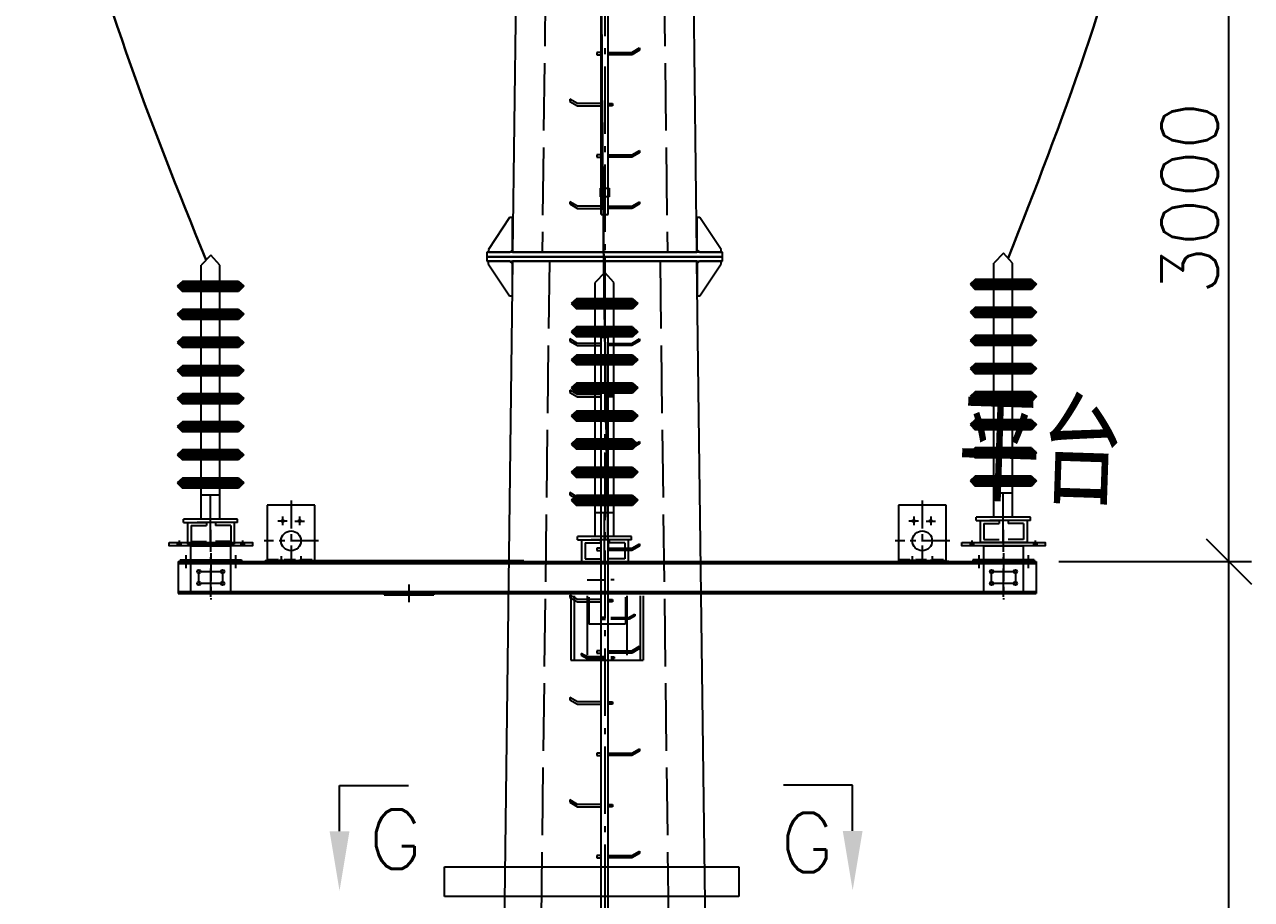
# Model space of a CAD drawing. Header units: inches. Extents: x 16 to 946, y -28 to 305.
# Drawn here: x 578.2 to 632.7, y 90.2 to 129 of the extents above; entities that cross this region are included whole.
import ezdxf

# ---------------------------------------------------------------- set-up
doc = ezdxf.new("R2010")
doc.units = ezdxf.units.IN
doc.header["$MEASUREMENT"] = 0
for name, pattern in [('CENTER', [2, 1.25, -0.25, 0.25, -0.25]), ('DASHED', [0.75, 0.5, -0.25]), ('点划线', [4.35, 3, -0.54, 0.27, -0.54]), ('虚线', [3.75, 3, -0.75])]:
    doc.linetypes.add(name, pattern=pattern)
for name, color, linetype in [('1', 7, 'Continuous'), ('3', 3, 'Continuous'), ('ASHADE', 7, 'Continuous'), ('CENTER', 1, 'CENTER'), ('DASHED', 6, 'DASHED'), ('DIM', 3, 'Continuous'), ('DRAW', 7, 'Continuous'), ('中线层', 2, '点划线'), ('图形层', 7, 'Continuous'), ('隐藏线层', 1, '虚线')]:
    doc.layers.add(name, color=color, linetype=linetype)
doc.layers.add('尺寸线', color=5, linetype='Continuous', lineweight=20)
doc.styles.get("Standard").update_dxf_attribs({"font": 'txt', "bigfont": 'gbcbig.shx'})
doc.styles.add('仿宋', font='', dxfattribs={"width": 0.68})
doc.styles.get('仿宋').set_extended_font_data('FangSong_GB2312')
doc.dimstyles.new('STANDARD$0', dxfattribs={"dimtxt": 2.5, "dimasz": 2, "dimexe": 1, "dimexo": 1, "dimgap": 0.5, "dimtad": 1, "dimdec": 0, "dimlfac": 100, "dimzin": 10, "dimdsep": 46, "dimlunit": 6, "dimtxsty": 'Standard', "dimblk1": 'OBLIQUE', "dimblk2": 'OBLIQUE', "dimsah": 1, "dimcen": 2.5, "dimclrd": 6, "dimclre": 6, "dimclrt": 2, "dimadec": 0, "dimazin": 0, "dimtfac": 1, "dimtdec": 0, "dimtofl": 0, "dimtmove": 0, "dimatfit": 3, "dimldrblk": 'OBLIQUE', "dimfxl": 1, "dimtolj": 1, "dimtzin": 10, "dimarcsym": 0})

# ---------------------------------------------------------------- blocks, each defined once
blk = doc.blocks.new('_OBLIQUE')
at = {"color": 0, "linetype": 'ByBlock'}
blk.add_line((-0.5, -0.5), (0.5, 0.5), dxfattribs=at)
blk = doc.blocks.new('*D17')
at = {"layer": 'DEFPOINTS', "color": 0}
for p in [(623.164, 105.154), (631.723, 105.154), (622.463, 43.948)]:
    blk.add_point(p, dxfattribs=at)
at = {"layer": 'DRAW', "color": 6, "lineweight": -2}
for p, q in [((624.164, 105.154), (632.723, 105.154)), ((623.463, 43.948), (632.723, 43.948))]:
    blk.add_line(p, q, dxfattribs=at)
at = {"layer": 'DRAW', "color": 6, "linetype": 'ByBlock', "lineweight": -2}
blk.add_line((631.723, 43.948), (631.723, 105.154), dxfattribs=at)
at = {"layer": 'DRAW', "color": 6, "lineweight": -2, "xscale": 2, "yscale": 2, "zscale": 2}
for p, rotation in [((631.723, 105.154), 90), ((631.723, 43.948), 270)]:
    blk.add_blockref('_OBLIQUE', p, dxfattribs=dict(at, rotation=rotation))
at = {"layer": 'DRAW', "color": 2, "insert": (629.973, 74.551), "char_height": 2.5, "attachment_point": 5, "rotation": 90}
blk.add_mtext('\\A1;9000', dxfattribs=at)
blk = doc.blocks.new('A$C0BB32EA6')
at = {"layer": '3'}
h = blk.add_hatch(dxfattribs=at)
h.set_pattern_fill('ANSI31', scale=0.4158, angle=-180, style=0)
h.set_pattern_definition([(135.000003, (90.77171, -91.44484), (0.036751873, 0.036751877), [])])
h.paths.add_polyline_path([(2.725, 11.671), (2.956, 11.459), (2.725, 11.229), (0.231, 11.229), (0, 11.459), (0.231, 11.671)])
h = blk.add_hatch(dxfattribs=at)
h.set_pattern_fill('ANSI31', scale=0.4158, angle=-180, style=0)
h.set_pattern_definition([(135.000003, (90.77171, -92.69224), (0.036751873, 0.036751877), [])])
h.paths.add_polyline_path([(2.725, 10.423), (2.956, 10.212), (2.725, 9.981), (0.231, 9.981), (0, 10.212), (0.231, 10.423)])
h = blk.add_hatch(dxfattribs=at)
h.set_pattern_fill('ANSI31', scale=0.4158, angle=-180, style=0)
h.set_pattern_definition([(135.000003, (90.77171, -93.93964), (0.036751873, 0.036751877), [])])
h.paths.add_polyline_path([(2.725, 9.176), (2.956, 8.964), (2.725, 8.734), (0.231, 8.734), (0, 8.964), (0.231, 9.176)])
h = blk.add_hatch(dxfattribs=at)
h.set_pattern_fill('ANSI31', scale=0.4158, angle=-180, style=0)
h.set_pattern_definition([(135.000003, (90.77171, -95.18704), (0.036751873, 0.036751877), [])])
h.paths.add_polyline_path([(2.725, 7.928), (2.956, 7.717), (2.725, 7.486), (0.231, 7.486), (0, 7.717), (0.231, 7.928)])
h = blk.add_hatch(dxfattribs=at)
h.set_pattern_fill('ANSI31', scale=0.4158, angle=-180, style=0)
h.set_pattern_definition([(135.000003, (90.77171, -96.43444), (0.036751873, 0.036751877), [])])
h.paths.add_polyline_path([(2.725, 6.681), (2.956, 6.47), (2.725, 6.239), (0.231, 6.239), (0, 6.47), (0.231, 6.681)])
h = blk.add_hatch(dxfattribs=at)
h.set_pattern_fill('ANSI31', scale=0.4158, angle=-180, style=0)
h.set_pattern_definition([(135.000003, (90.77171, -97.68184), (0.036751873, 0.036751877), [])])
h.paths.add_polyline_path([(2.725, 5.434), (2.956, 5.222), (2.725, 4.992), (0.231, 4.992), (0, 5.222), (0.231, 5.434)])
h = blk.add_hatch(dxfattribs=at)
h.set_pattern_fill('ANSI31', scale=0.4158, angle=-180, style=0)
h.set_pattern_definition([(135.000003, (90.77171, -98.92924), (0.036751873, 0.036751877), [])])
h.paths.add_polyline_path([(2.725, 4.186), (2.956, 3.975), (2.725, 3.744), (0.231, 3.744), (0, 3.975), (0.231, 4.186)])
h = blk.add_hatch(dxfattribs=at)
h.set_pattern_fill('ANSI31', scale=0.4158, angle=-180, style=0)
h.set_pattern_definition([(135.000003, (90.77171, -100.17664), (0.036751873, 0.036751877), [])])
h.paths.add_polyline_path([(2.725, 2.939), (2.956, 2.727), (2.725, 2.497), (0.231, 2.497), (0, 2.727), (0.231, 2.939)])
at = {"layer": '3', "color": 7}
for p, q in [((1.493, 12.835), (1.062, 12.398)), ((1.894, 12.398), (1.493, 12.835)), ((1.062, 2.016), (1.062, 12.398)), ((1.894, 2.016), (1.894, 12.398)), ((0.231, 11.671), (0, 11.459)), ((0, 11.459), (0.231, 11.229)), ((2.725, 11.671), (0.231, 11.671)), ((2.725, 11.671), (2.956, 11.459)), ((2.956, 11.459), (2.725, 11.229)), ((2.725, 11.229), (0.231, 11.229)), ((0.231, 10.423), (0, 10.212)), ((2.725, 10.423), (0.231, 10.423)), ((2.725, 10.423), (2.956, 10.212)), ((0, 10.212), (0.231, 9.981)), ((2.725, 9.981), (0.231, 9.981)), ((2.956, 10.212), (2.725, 9.981)), ((0.231, 9.176), (0, 8.964)), ((0, 8.964), (0.231, 8.734)), ((2.725, 9.176), (0.231, 9.176)), ((2.725, 8.734), (0.231, 8.734)), ((2.725, 9.176), (2.956, 8.964)), ((2.956, 8.964), (2.725, 8.734)), ((0.231, 7.928), (0, 7.717)), ((0, 7.717), (0.231, 7.486)), ((2.725, 7.928), (0.231, 7.928)), ((2.725, 7.928), (2.956, 7.717)), ((2.956, 7.717), (2.725, 7.486)), ((2.725, 7.486), (0.231, 7.486)), ((0.231, 6.681), (0, 6.47)), ((2.725, 6.681), (0.231, 6.681)), ((2.725, 6.681), (2.956, 6.47)), ((0, 6.47), (0.231, 6.239)), ((2.725, 6.239), (0.231, 6.239)), ((2.956, 6.47), (2.725, 6.239)), ((0.231, 5.434), (0, 5.222)), ((0, 5.222), (0.231, 4.992)), ((2.725, 5.434), (0.231, 5.434)), ((2.725, 4.992), (0.231, 4.992)), ((2.725, 5.434), (2.956, 5.222)), ((2.956, 5.222), (2.725, 4.992)), ((0.231, 4.186), (0, 3.975)), ((0, 3.975), (0.231, 3.744)), ((2.725, 4.186), (0.231, 4.186)), ((2.725, 4.186), (2.956, 3.975)), ((2.956, 3.975), (2.725, 3.744)), ((2.725, 3.744), (0.231, 3.744)), ((0.231, 2.939), (0, 2.727)), ((0, 2.727), (0.231, 2.497)), ((2.725, 2.939), (0.231, 2.939)), ((2.725, 2.939), (2.956, 2.727)), ((2.956, 2.727), (2.725, 2.497)), ((2.725, 2.497), (0.231, 2.497)), ((1.062, 1.114), (1.062, 2.175)), ((1.894, 2.175), (1.062, 2.175)), ((1.478, 0), (1.478, 2.175)), ((1.894, 1.114), (1.894, 2.175))]:
    blk.add_line(p, q, dxfattribs=at)
at = {"layer": 'DRAW', "color": 7}
for p, q in [((0.275, 0.972), (0.275, 1.114)), ((2.681, 1.114), (0.275, 1.114)), ((2.681, 0.972), (2.681, 1.114)), ((0.275, 0.972), (1.299, 0.972)), ((0.456, 0.972), (0.456, 0)), ((0.613, 0.833), (1.299, 0.833)), ((0.613, 0.833), (0.613, 0.126)), ((2.681, 0.972), (0.884, 0.972)), ((1.299, 0.972), (1.299, 0.833)), ((1.691, 0.972), (1.691, 0.833)), ((2.377, 0.833), (1.691, 0.833)), ((2.377, 0.833), (2.377, 0.126)), ((2.533, 0.972), (2.533, 0)), ((0.613, 0.126), (1.299, 0.126)), ((2.377, 0.126), (1.691, 0.126))]:
    blk.add_line(p, q, dxfattribs=at)
at = {"layer": '尺寸线', "color": 0}
blk.add_line((2.533, 0), (0.456, 0), dxfattribs=at)

msp = doc.modelspace()

# ---------------------------------------------------------------- linework, layer by layer
at = {"color": 7}
for p, q in [((585.06, 105.154), (585.06, 103.746)), ((585.148, 105.242), (587.876, 105.242)), ((585.148, 105.242), (585.148, 105.154)), ((587.876, 105.242), (587.876, 105.154)), ((588.932, 105.198), (600.416, 105.198)), ((588.932, 105.198), (588.932, 105.154)), ((589.02, 105.198), (591.132, 105.198)), ((617.048, 105.198), (619.16, 105.198)), ((619.248, 105.198), (619.248, 105.154)), ((623.076, 105.242), (620.348, 105.242)), ((620.348, 105.242), (620.348, 105.154)), ((623.076, 105.242), (623.076, 105.154)), ((623.164, 105.154), (623.164, 103.746)), ((594.212, 103.746), (594.212, 103.675)), ((594.212, 103.675), (596.412, 103.675)), ((596.412, 103.746), (596.412, 103.675))]:
    msp.add_line(p, q, dxfattribs=at)
for centre, radius in [((589.698, 106.958), 0.0528), ((590.454, 106.958), 0.0528), ((617.726, 106.958), 0.0528), ((618.482, 106.958), 0.0528), ((590.076, 106.078), 0.44)]:
    msp.add_circle(centre, radius, dxfattribs=at)
at = {"color": 3, "lineweight": 30}
for points in [[(603.818, 231.513), (604.006, 201.034), (604.162, 168.619), (603.85, 136.873), (604.162, 105.646)], [(581.397, 199.884), (580.679, 169.67), (580.186, 137.153), (586.302, 118.545)], [(626.909, 199.559), (627.333, 169.522), (627.796, 137.004), (621.918, 118.633)]]:
    msp.add_spline(points, degree=3, dxfattribs=at)
at = {"layer": '1'}
for p, q in [((592.23, 95.216), (595.296, 95.216)), ((615.014, 95.233), (611.948, 95.233))]:
    msp.add_line(p, q, dxfattribs=at)
at = {"layer": '3'}
for p, q in [((592.23, 93.179), (592.23, 95.216)), ((615.014, 93.196), (615.014, 95.233))]:
    msp.add_line(p, q, dxfattribs=at)
for points in [[(592.67, 93.179), (591.79, 93.179), (592.23, 90.539)], [(614.574, 93.196), (615.454, 93.196), (615.014, 90.556)]]:
    msp.add_solid(points, dxfattribs=at)
at = {"layer": 'ASHADE', "color": 7, "linetype": 'Continuous'}
for p, q in [((589.02, 107.662), (589.02, 105.198)), ((591.132, 107.662), (589.02, 107.662)), ((591.132, 105.198), (591.132, 107.662)), ((617.048, 107.662), (617.048, 105.198)), ((619.16, 107.662), (617.048, 107.662)), ((619.16, 105.198), (619.16, 107.662)), ((585.06, 105.154), (623.164, 105.154)), ((585.06, 105.066), (623.164, 105.066)), ((585.06, 103.834), (623.164, 103.834)), ((585.06, 103.746), (623.164, 103.746)), ((602.506, 103.64), (602.506, 100.78)), ((602.647, 103.64), (602.647, 100.78)), ((603.232, 103.64), (603.232, 101)), ((603.302, 103.57), (603.302, 102.391)), ((604.922, 103.57), (604.922, 102.391)), ((604.992, 103.64), (604.992, 101)), ((605.577, 103.64), (605.577, 100.78)), ((605.718, 103.64), (605.718, 100.78)), ((603.302, 102.391), (604.922, 102.391)), ((602.506, 100.78), (605.718, 100.78))]:
    msp.add_line(p, q, dxfattribs=at)
msp.add_circle((618.104, 106.078), 0.44, dxfattribs=at)
at = {"layer": 'CENTER', "color": 7}
for p, q in [((590.076, 107.871), (590.076, 105.063)), ((618.104, 107.871), (618.104, 105.063)), ((589.903, 106.958), (589.484, 106.958)), ((589.698, 107.157), (589.698, 106.772)), ((590.249, 106.958), (590.668, 106.958)), ((590.454, 107.157), (590.454, 106.772)), ((617.931, 106.958), (617.512, 106.958)), ((617.726, 107.157), (617.726, 106.772)), ((618.277, 106.958), (618.696, 106.958)), ((618.482, 107.157), (618.482, 106.772)), ((586.512, 103.596), (586.512, 106.56)), ((621.712, 103.596), (621.712, 106.56)), ((591.297, 106.078), (588.879, 106.078)), ((619.325, 106.078), (616.907, 106.078)), ((585.412, 105.437), (585.412, 104.872)), ((586.512, 105.533), (586.512, 103.475)), ((587.612, 105.437), (587.612, 104.861)), ((589.636, 105.396), (589.636, 105.063)), ((590.516, 105.396), (590.516, 105.063)), ((617.664, 105.396), (617.664, 105.063)), ((618.544, 105.396), (618.544, 105.063)), ((620.612, 105.437), (620.612, 104.861)), ((621.712, 105.533), (621.712, 103.475)), ((622.812, 105.437), (622.812, 104.872)), ((595.312, 104.141), (595.312, 103.352))]:
    msp.add_line(p, q, dxfattribs=at)
for points in [[(585.984, 104.714), (587.04, 104.714), (587.04, 104.186), (585.984, 104.186)], [(621.184, 104.714), (622.24, 104.714), (622.24, 104.186), (621.184, 104.186)]]:
    msp.add_lwpolyline(points, close=True, dxfattribs=at)
at = {"layer": 'DASHED', "color": 7}
for p, q in [((585.025, 105.999), (585.025, 105.858)), ((585.183, 105.999), (585.183, 105.858)), ((587.841, 105.999), (587.841, 105.858)), ((587.999, 105.999), (587.999, 105.858)), ((620.225, 105.999), (620.225, 105.858)), ((620.383, 105.999), (620.383, 105.858)), ((623.041, 105.999), (623.041, 105.858)), ((623.199, 105.999), (623.199, 105.858)), ((589.02, 105.251), (591.132, 105.251)), ((589.574, 105.251), (589.574, 105.198)), ((589.698, 105.251), (589.698, 105.198)), ((590.454, 105.251), (590.454, 105.198)), ((590.578, 105.251), (590.578, 105.198)), ((617.048, 105.251), (619.16, 105.251)), ((617.602, 105.251), (617.602, 105.198)), ((617.726, 105.251), (617.726, 105.198)), ((618.482, 105.251), (618.482, 105.198)), ((618.606, 105.251), (618.606, 105.198))]:
    msp.add_line(p, q, dxfattribs=at)
at = {"layer": 'DIM', "color": 7}
for p, q in [((585.104, 106.087), (585.104, 105.823)), ((587.92, 106.087), (587.92, 105.823)), ((620.304, 106.087), (620.304, 105.823)), ((623.12, 106.087), (623.12, 105.823))]:
    msp.add_line(p, q, dxfattribs=at)
at = {"layer": 'DIM'}
for p, q in [((596.889, 91.602), (609.967, 91.602)), ((596.889, 90.281), (596.889, 91.602)), ((609.967, 91.602), (609.967, 90.281)), ((609.967, 90.281), (596.889, 90.281))]:
    msp.add_line(p, q, dxfattribs=at)
at = {"layer": 'DIM', "color": 7}
for points in [[(584.664, 105.999), (588.36, 105.999), (588.36, 105.858), (584.664, 105.858)], [(585.632, 105.858), (587.392, 105.858), (587.392, 103.746), (585.632, 103.746)], [(619.864, 105.999), (623.56, 105.999), (623.56, 105.858), (619.864, 105.858)], [(620.832, 105.858), (622.592, 105.858), (622.592, 103.746), (620.832, 103.746)]]:
    msp.add_lwpolyline(points, close=True, dxfattribs=at)
for centre in [(585.984, 104.714), (587.04, 104.714), (621.184, 104.714), (622.24, 104.714), (585.984, 104.186), (587.04, 104.186), (621.184, 104.186), (622.24, 104.186)]:
    msp.add_circle(centre, 0.0792, dxfattribs=at)
at = {"layer": 'DRAW', "color": 6}
for p, q in [((631.723, 105.154), (631.723, 137.438)), ((624.164, 105.154), (632.723, 105.154))]:
    msp.add_line(p, q, dxfattribs=at)
at = {"layer": '中线层'}
for p, q in [((604.006, 183.699), (604.006, 118.699)), ((604.006, 118.699), (604.006, 43.948))]:
    msp.add_line(p, q, dxfattribs=at)
at = {"layer": '图形层'}
for p, q in [((600.724, 183.543), (599.911, 118.894)), ((608.101, 118.894), (607.289, 183.543)), ((603.85, 120.571), (603.85, 180.371)), ((604.162, 120.571), (604.162, 180.371)), ((603.85, 127.773), (603.655, 127.773)), ((603.655, 127.773), (603.655, 127.669)), ((603.655, 127.669), (603.85, 127.669)), ((604.162, 127.773), (605.215, 127.773)), ((605.215, 127.669), (604.162, 127.669)), ((605.215, 127.773), (605.553, 127.967)), ((605.553, 127.864), (605.215, 127.669)), ((605.553, 127.967), (605.553, 127.864)), ((602.797, 125.497), (602.46, 125.692)), ((602.46, 125.692), (602.46, 125.589)), ((602.46, 125.589), (602.797, 125.394)), ((603.85, 125.497), (602.797, 125.497)), ((602.797, 125.394), (603.85, 125.394)), ((604.162, 125.497), (604.357, 125.497)), ((604.357, 125.394), (604.162, 125.394)), ((604.357, 125.497), (604.357, 125.394)), ((603.85, 123.222), (603.655, 123.222)), ((603.655, 123.222), (603.655, 123.119)), ((604.162, 123.222), (605.215, 123.222)), ((605.215, 123.222), (605.553, 123.417)), ((605.553, 123.314), (605.215, 123.119)), ((605.553, 123.417), (605.553, 123.314)), ((603.655, 123.119), (603.85, 123.119)), ((605.215, 123.119), (604.162, 123.119)), ((603.811, 121.35), (603.811, 121.741)), ((603.811, 121.741), (604.201, 121.741)), ((604.201, 121.741), (604.201, 121.35)), ((602.797, 120.947), (602.46, 121.142)), ((602.46, 121.142), (602.46, 121.039)), ((602.46, 121.039), (602.797, 120.844)), ((603.85, 120.947), (602.797, 120.947)), ((604.201, 121.35), (603.811, 121.35)), ((604.162, 120.947), (605.215, 120.947)), ((605.215, 120.947), (605.553, 121.142)), ((605.553, 121.039), (605.215, 120.844)), ((605.553, 121.142), (605.553, 121.039)), ((599.784, 120.441), (598.841, 119.024)), ((599.914, 120.441), (599.784, 120.441)), ((599.914, 119.003), (599.914, 120.441)), ((602.797, 120.844), (603.85, 120.844)), ((603.85, 120.571), (604.162, 120.571)), ((605.215, 120.844), (604.162, 120.844)), ((608.229, 120.441), (608.099, 120.441)), ((608.099, 120.441), (608.099, 119.003)), ((609.172, 119.024), (608.229, 120.441)), ((609.239, 118.894), (598.774, 118.894)), ((598.774, 118.894), (598.774, 118.699)), ((598.841, 119.024), (598.841, 118.894)), ((598.841, 118.894), (599.804, 118.894)), ((599.804, 118.894), (599.914, 119.003)), ((599.911, 118.894), (608.101, 118.894)), ((608.099, 119.003), (608.209, 118.894)), ((608.209, 118.894), (609.172, 118.894)), ((609.172, 118.894), (609.172, 119.024)), ((609.239, 118.699), (609.239, 118.894)), ((598.774, 118.699), (609.239, 118.699)), ((609.239, 118.699), (598.774, 118.699)), ((598.774, 118.699), (598.774, 118.503)), ((598.774, 118.503), (609.239, 118.503)), ((599.799, 118.503), (598.837, 118.503)), ((598.837, 118.503), (598.837, 118.374)), ((598.837, 118.374), (599.779, 116.957)), ((599.911, 118.503), (598.969, 44.169)), ((599.909, 118.393), (599.799, 118.503)), ((599.909, 116.957), (599.909, 118.393)), ((608.101, 118.503), (599.911, 118.503)), ((609.044, 44.169), (608.101, 118.503)), ((608.214, 118.503), (608.104, 118.393)), ((608.104, 118.393), (608.104, 116.957)), ((609.176, 118.503), (608.214, 118.503)), ((608.234, 116.957), (609.176, 118.374)), ((609.176, 118.374), (609.176, 118.503)), ((609.239, 118.503), (609.239, 118.699)), ((599.779, 116.957), (599.909, 116.957)), ((608.104, 116.957), (608.234, 116.957)), ((602.797, 114.85), (602.46, 115.046)), ((602.46, 115.046), (602.46, 114.942)), ((603.85, 115.124), (604.162, 115.124)), ((603.85, 53.048), (603.85, 115.124)), ((604.162, 53.048), (604.162, 115.124)), ((605.215, 114.85), (605.553, 115.046)), ((605.553, 115.046), (605.553, 114.942)), ((602.46, 114.942), (602.797, 114.747)), ((603.85, 114.85), (602.797, 114.85)), ((602.797, 114.747), (603.85, 114.747)), ((604.162, 114.85), (605.215, 114.85)), ((605.215, 114.747), (604.162, 114.747)), ((605.553, 114.942), (605.215, 114.747)), ((603.811, 113.954), (603.811, 114.344)), ((603.811, 114.344), (604.201, 114.344)), ((604.201, 113.954), (603.811, 113.954)), ((604.201, 114.344), (604.201, 113.954)), ((602.797, 112.575), (602.46, 112.771)), ((602.46, 112.771), (602.46, 112.667)), ((602.46, 112.667), (602.797, 112.472)), ((603.85, 112.575), (602.797, 112.575)), ((602.797, 112.472), (603.85, 112.472)), ((604.162, 112.575), (604.357, 112.575)), ((604.357, 112.472), (604.162, 112.472)), ((604.357, 112.575), (604.357, 112.472)), ((603.85, 110.3), (603.655, 110.3)), ((603.655, 110.3), (603.655, 110.197)), ((603.655, 110.197), (603.85, 110.197)), ((604.162, 110.3), (605.215, 110.3)), ((605.215, 110.197), (604.162, 110.197)), ((605.215, 110.3), (605.553, 110.496)), ((605.553, 110.392), (605.215, 110.197)), ((605.553, 110.496), (605.553, 110.392)), ((602.797, 108.025), (602.46, 108.221)), ((602.46, 108.221), (602.46, 108.117)), ((602.46, 108.117), (602.797, 107.922)), ((603.85, 108.025), (602.797, 108.025)), ((602.797, 107.922), (603.85, 107.922)), ((604.162, 108.025), (604.357, 108.025)), ((604.357, 107.922), (604.162, 107.922)), ((604.357, 108.025), (604.357, 107.922)), ((603.85, 105.75), (603.655, 105.75)), ((603.655, 105.75), (603.655, 105.646)), ((604.162, 105.75), (605.215, 105.75)), ((605.215, 105.75), (605.553, 105.945)), ((605.553, 105.841), (605.215, 105.646)), ((605.553, 105.945), (605.553, 105.841)), ((603.655, 105.646), (603.85, 105.646)), ((605.215, 105.646), (604.162, 105.646)), ((603.225, 104.347), (604.035, 104.347)), ((604.425, 104.347), (604.275, 104.347)), ((602.797, 103.475), (602.46, 103.67)), ((602.46, 103.67), (602.46, 103.566)), ((602.46, 103.566), (602.797, 103.371)), ((603.85, 103.475), (602.797, 103.475)), ((602.797, 103.371), (603.85, 103.371)), ((604.162, 103.475), (604.357, 103.475)), ((604.357, 103.371), (604.162, 103.371)), ((604.357, 103.475), (604.357, 103.371)), ((604.035, 102.677), (603.885, 102.677)), ((603.885, 102.677), (603.885, 102.597)), ((603.885, 102.597), (604.035, 102.597)), ((604.275, 102.677), (605.085, 102.677)), ((605.085, 102.597), (604.275, 102.597)), ((605.085, 102.677), (605.345, 102.827)), ((605.345, 102.747), (605.085, 102.597)), ((605.345, 102.827), (605.345, 102.747)), ((605.215, 101.2), (605.553, 101.395)), ((605.553, 101.395), (605.553, 101.291)), ((603.225, 100.927), (602.965, 101.077)), ((602.965, 101.077), (602.965, 100.997)), ((602.965, 100.997), (603.225, 100.847)), ((604.035, 100.927), (603.225, 100.927)), ((603.225, 100.847), (604.035, 100.847)), ((603.85, 101.2), (603.655, 101.2)), ((603.655, 101.2), (603.655, 101.096)), ((603.655, 101.096), (603.85, 101.096)), ((604.162, 101.2), (605.215, 101.2)), ((605.215, 101.096), (604.162, 101.096)), ((604.275, 100.927), (604.425, 100.927)), ((604.425, 100.847), (604.275, 100.847)), ((604.425, 100.927), (604.425, 100.847)), ((605.553, 101.291), (605.215, 101.096)), ((602.797, 98.925), (602.46, 99.12)), ((602.46, 99.12), (602.46, 99.016)), ((602.46, 99.016), (602.797, 98.821)), ((603.85, 98.925), (602.797, 98.925)), ((602.797, 98.821), (603.85, 98.821)), ((604.162, 98.925), (604.357, 98.925)), ((604.357, 98.821), (604.162, 98.821)), ((604.357, 98.925), (604.357, 98.821)), ((603.85, 96.65), (603.655, 96.65)), ((603.655, 96.65), (603.655, 96.546)), ((603.655, 96.546), (603.85, 96.546)), ((604.162, 96.65), (605.215, 96.65)), ((605.215, 96.546), (604.162, 96.546)), ((605.215, 96.65), (605.553, 96.845)), ((605.553, 96.741), (605.215, 96.546)), ((605.553, 96.845), (605.553, 96.741)), ((602.797, 94.375), (602.46, 94.57)), ((602.46, 94.57), (602.46, 94.466)), ((602.46, 94.466), (602.797, 94.271)), ((603.85, 94.375), (602.797, 94.375)), ((602.797, 94.271), (603.85, 94.271)), ((604.162, 94.375), (604.357, 94.375)), ((604.357, 94.271), (604.162, 94.271)), ((604.357, 94.375), (604.357, 94.271)), ((603.85, 92.1), (603.655, 92.1)), ((603.655, 92.1), (603.655, 91.996)), ((604.162, 92.1), (605.215, 92.1)), ((605.215, 92.1), (605.553, 92.295)), ((605.553, 92.191), (605.215, 91.996)), ((605.553, 92.295), (605.553, 92.191)), ((603.655, 91.996), (603.85, 91.996)), ((605.215, 91.996), (604.162, 91.996))]:
    msp.add_line(p, q, dxfattribs=at)
at = {"layer": '隐藏线层'}
for p, q in [((602.037, 183.543), (601.224, 118.894)), ((605.976, 183.543), (606.788, 118.894)), ((601.549, 118.503), (600.607, 44.169)), ((606.463, 118.503), (607.406, 44.169))]:
    msp.add_line(p, q, dxfattribs=at)

# ---------------------------------------------------------------- block references
for p in [(620.225, 106.016), (585.025, 105.928), (602.519, 105.154)]:
    msp.add_blockref('A$C0BB32EA6', p)
at = {"layer": 'DRAW', "color": 6, "xscale": 2, "yscale": 2, "zscale": 2, "rotation": 270}
msp.add_blockref('_OBLIQUE', (631.723, 105.154), dxfattribs=at)

# ---------------------------------------------------------------- texts
at = {"color": 7, "style": '仿宋', "width": 0.68}
msp.add_text('平台', height=3.96, rotation=358.1242, dxfattribs=at).set_placement((619.631, 108.323))
at = {"layer": '3'}
for p in [(593.521, 91.507), (611.803, 91.363)]:
    msp.add_text('G', height=2.64, dxfattribs=at).set_placement(p)
at = {"layer": 'DRAW', "color": 2, "insert": (629.973, 121.296), "char_height": 2.5, "attachment_point": 5, "rotation": 90}
msp.add_mtext('3000', dxfattribs=at)

# ---------------------------------------------------------------- dimensions: what is measured, and where the dimension line sits
at = {"layer": 'DRAW'}
dim = msp.add_linear_dim(base=(631.723, 105.154), p1=(622.463, 43.948), p2=(623.164, 105.154), angle=90, text='9000', dimstyle='STANDARD$0', override={"dimfxl": 1.25}, dxfattribs=at)
dim.commit()
dim.dimension.update_dxf_attribs({"geometry": '*D17', "text_midpoint": (629.973, 74.551)})

doc.saveas('drawing.dxf')
